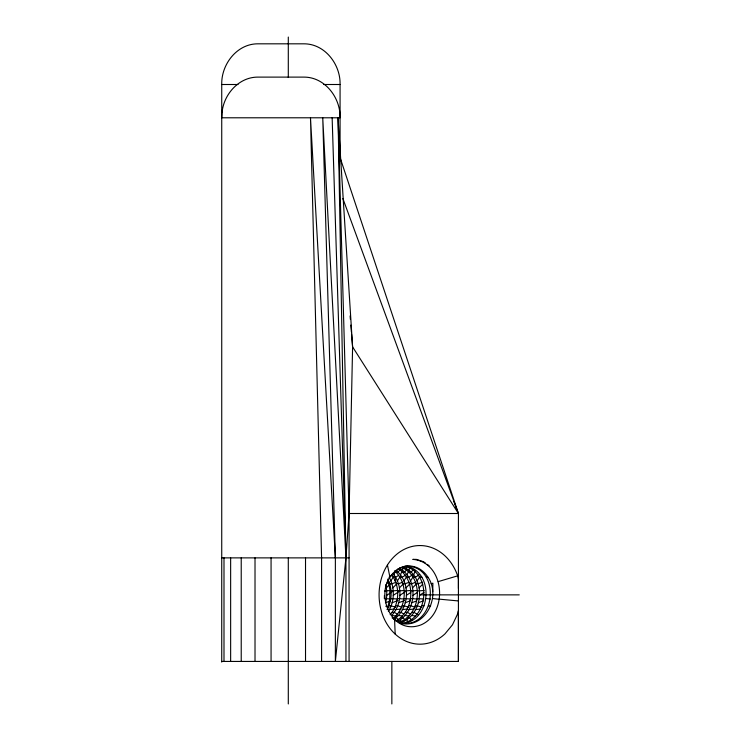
<?xml version="1.0" encoding="UTF-8"?>
<svg xmlns="http://www.w3.org/2000/svg" width="741" height="741" viewBox="0 0 741 741"><rect width="100%" height="100%" fill="white"/><g stroke="black" fill="none" stroke-linecap="round" stroke-linejoin="round"><path stroke-width="1.11" d="M221.735 661.435L458.42 661.435L458.42 610.732L457.79 613.585L452.492 624.756L444.961 633.888A49.323 40.894 -90 0 1 385.552 621.504A49.323 40.894 -90 0 1 400.964 551.193A49.323 40.894 -90 0 1 457.688 575.84L458.42 579.082L458.42 588.465M349.076 661.435L349.076 513.504L352.596 346.881L338.063 117.791L345.945 557.88L345.945 661.435M384.431 595.384L384.347 598.533L391.053 599.043M385.644 584.779C387.061 590.679 387.33 596.95 385.45 602.776L390.433 600.905M387.052 609.63C392.23 600.414 392.517 588.549 387.747 579.101M392.017 575.396L389.145 577.202C394.972 587.743 394.712 601.22 388.34 611.455M390.164 614.697C399.482 603.943 400.372 586.381 391.73 574.979M392.749 573.432C402.845 585.057 402.104 604.304 391.702 615.475L396.963 616.077M398.76 620.06L396.324 617.716L394.11 617.716C407.022 605.842 408.106 582.491 394.444 570.848M395.935 570.32C411.051 582.074 409.504 608.546 393.971 619.3M395.824 620.958C414.414 610.871 416.322 580.018 398.056 568.69M399.529 568.143C418.832 579.397 416.803 611.584 397.213 621.504M398.945 622.338C421.768 614.78 424.223 576.378 401.437 567.337M403.65 567.337C427.159 576.637 423.657 616.929 399.316 622.912M392.063 617.837L397.76 621.588L404.077 623.514C431.253 618.698 434.356 572.774 406.883 566.217M401.326 623.496C425.899 628.285 441.21 595.986 427.955 577.202A28.88 23.944 -90 0 0 394.369 572.015C372.686 590.836 390.785 636.788 421.268 624.774C448.916 612.52 444.581 561.808 412.811 559.39L416.349 559.372L423.565 561.761L425.408 563.086M221.735 662.083L221.735 84.502C221.179 64.495 236.861 43.728 257.896 43.821L303.912 43.821C324.947 43.728 340.628 64.495 340.073 84.502L340.073 156.629M338.063 117.791L349.076 513.504L345.945 557.88L335.367 661.435L335.367 557.88L322.743 117.791L345.945 557.88L332.144 117.791M395.138 580.99L395.342 578.702M402.502 570.32L403.011 567.115M409.06 570.32L409.578 567.115M387.497 608.444L389.683 599.413L389.961 590.077L388.321 581.055M432.735 591.716L432.883 583.195L431.095 583.723M401.817 623.487C429.039 618.772 432.151 572.756 404.669 566.217M408.384 623.487C438.227 618.67 438.051 564.272 405.207 566.226M393.943 574.979L395.564 570.69M400.51 574.979L402.131 570.69M407.078 574.979L408.699 570.69M413.635 574.979L415.256 570.69M390.794 580.99L393.601 576.544M397.352 580.99L400.168 576.544M403.919 580.99L406.726 576.544M410.486 580.99L413.293 576.544M417.053 580.99L419.86 576.544M407.337 566.319L406.087 568.143L403.873 568.143M386.218 587.956L389.933 584.121M392.786 587.956L396.5 584.121M399.353 587.956L403.808 583.352M405.92 587.956L410.366 583.352M412.478 587.956L416.933 583.352M419.045 587.956L422.759 584.121M400.529 569.542L398.112 571.895L395.898 571.895M407.096 569.542L404.679 571.895L402.456 571.895M413.663 569.542L411.246 571.895L409.023 571.895M394.369 572.015L399.501 568.217L401.993 567.356M386.645 595.384L391.989 591.846M393.212 595.384L398.556 591.846M399.779 595.384L405.114 591.846M406.337 595.384L410.792 592.43M412.904 595.384L417.359 592.43M419.471 595.384L423.917 592.43M398.584 575.396L395.713 577.202L393.49 577.202M406.105 574.794L402.27 577.202L400.057 577.202M412.672 574.794L408.837 577.202L406.624 577.202M419.23 574.794L415.405 577.202L413.182 577.202M392.017 602.776L397.991 600.534M398.584 602.776L404.558 600.534M405.151 602.776L410.125 600.905M411.709 602.776L416.692 600.905M418.276 602.776L423.25 600.905M386.515 583.343L389.71 582.204M396.278 582.204L392.017 583.723L389.794 583.723M402.835 582.204L398.584 583.723L396.361 583.723M409.403 582.204L405.142 583.723L402.928 583.723M415.97 582.204L411.709 583.723L409.495 583.723M422.527 582.204L418.276 583.723L416.053 583.723M402.826 567.069L404.447 566.522M438.209 581.611L457.688 575.84M389.266 609.63L394.527 608.972M395.833 609.63L401.085 608.972M402.4 609.63L407.652 608.972M408.958 609.63L414.219 608.972M415.525 609.63L420.777 608.972M391.294 590.466L384.598 590.994M397.861 590.466L391.165 590.994M404.429 590.466L397.722 590.994M410.996 590.466L404.29 590.994M417.554 590.466L410.857 590.994M424.121 590.466L417.424 590.994M221.735 84.502L238.018 84.502M323.789 84.502L340.073 84.502M349.076 513.504L458.42 513.504L458.42 661.435M221.735 557.88L349.076 557.88M419.749 577.202L421.962 577.202M426.316 577.202L427.955 577.202M419.962 594.866L519.265 594.866M390.915 598.533L397.611 599.043M397.472 598.533L404.178 599.043M404.04 598.533L410.746 599.043M410.607 598.533L417.303 599.043M417.164 598.533L423.871 599.043M428.428 605.823L430.641 605.823M389.044 605.823L391.257 605.823L395.527 607.324M395.601 605.823L397.824 605.823L402.085 607.324M402.168 605.823L404.382 605.823L408.652 607.324M408.736 605.823L410.949 605.823L415.219 607.324M415.293 605.823L417.516 605.823L421.786 607.324M421.861 605.823L424.074 605.823M392.221 612.372L394.444 612.372L397.324 614.159M398.788 612.372L401.001 612.372L403.891 614.159M405.355 612.372L407.569 612.372L410.449 614.159M411.913 612.372L414.136 612.372L417.98 614.761M400.677 617.716L402.891 617.716L405.318 620.06M407.235 617.716L409.458 617.716L411.885 620.06M401.557 621.504L403.78 621.504M439.311 599.154L458.42 600.942M432.512 598.533L439.246 599.293M425.945 598.533L430.438 599.043M411.394 615.475L415.599 615.956M404.827 615.475L409.032 615.956M398.26 615.475L402.474 615.956M385.755 606.203L388.96 607.324M427.251 564.41L429.095 565.735M453.974 501.592L458.42 513.504L352.596 346.881L351.586 334.265M342.861 198.505L458.42 513.504L340.443 158.713M387.441 564.975L389.923 577.165M407.105 619.3L407.494 622.523M400.538 619.3L400.937 622.523M350.113 315.916L350.391 319.352M350.845 325.095L351.401 331.977M335.367 557.88L310.488 117.791L321.585 557.88L321.585 661.435M394.573 619.624L395.185 634.092M391.85 661.435L391.85 703.95M305.524 557.88L305.524 661.435M288.295 37.05L288.295 77.536M288.295 557.88L288.295 703.95M271.067 557.88L271.067 661.435M255.015 557.88L255.015 661.435M241.223 557.88L241.223 661.435M230.646 557.88L230.646 661.435M223.995 557.88L223.995 661.435M222.041 112.484L221.735 117.791L340.073 117.791C340.628 97.775 324.947 77.008 303.912 77.11L257.896 77.11C238.861 77.008 223.745 94.302 222.041 112.484"/></g></svg>
